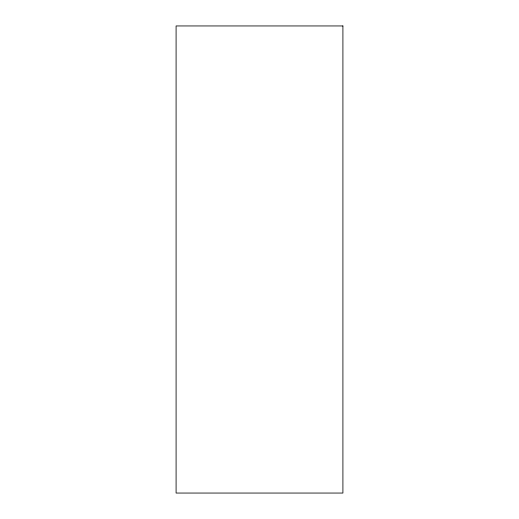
<?xml version="1.0" encoding="UTF-8"?>
<svg xmlns="http://www.w3.org/2000/svg" width="519" height="519" viewBox="0 0 519 519"><rect width="100%" height="100%" fill="white"/><g stroke="black" fill="none" stroke-linecap="round" stroke-linejoin="round"><path stroke-width="0.78" d="M342.91 25.95L176.09 25.95L176.09 493.05L342.91 493.05L342.91 25.95"/></g></svg>
